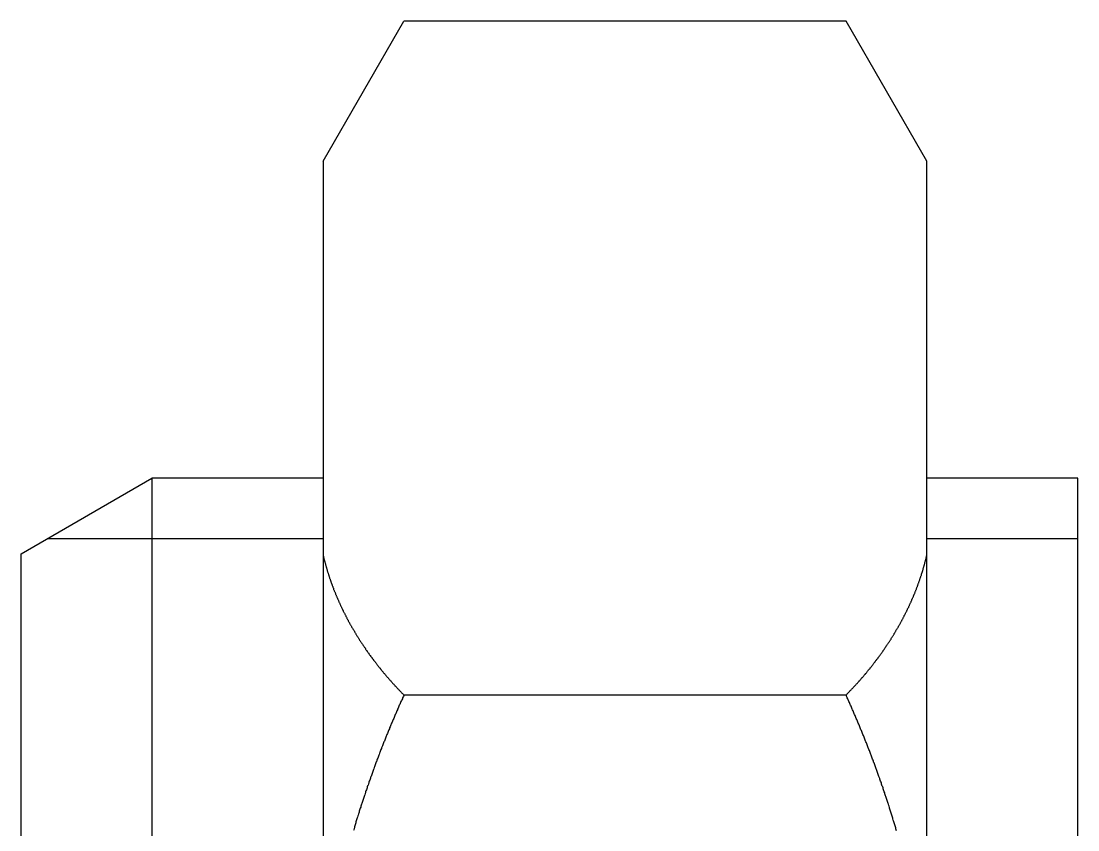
# Model space of a CAD drawing. Extents: x 69 to 234, y 65 to 130.
# Drawn here: x 118.26 to 125.26, y 114.18 to 119.54 of the extents above; entities that cross this region are included whole.
import ezdxf

# ---------------------------------------------------------------- set-up
doc = ezdxf.new("R2010")
doc.units = 0
doc.layers.get('0').update_dxf_attribs({"linetype": 'CONTINUOUS'})

msp = doc.modelspace()

# ---------------------------------------------------------------- linework, layer by layer
at = {"color": 7, "linetype": 'CONTINUOUS'}
for p, q in [((120.2618, 118.6085), (120.7977, 119.5367)), ((123.7259, 119.5367), (120.7977, 119.5367)), ((124.2618, 118.6085), (123.7259, 119.5367)), ((120.2618, 118.6085), (120.2618, 111.6085)), ((124.2618, 111.6085), (124.2618, 118.6085)), ((118.2618, 116.0085), (119.1278, 116.5085)), ((119.1278, 116.5085), (119.1278, 106.7085)), ((120.2618, 116.5085), (119.1278, 116.5085)), ((125.2618, 116.5085), (124.2618, 116.5085)), ((125.2618, 106.7085), (125.2618, 116.5085)), ((118.2618, 107.2085), (118.2618, 116.0085)), ((123.7259, 115.0726), (120.7977, 115.0726))]:
    msp.add_line(p, q, dxfattribs=at)
at = {"color": 3, "linetype": 'CONTINUOUS'}
for p, q in [((120.2618, 116.1085), (118.435, 116.1085)), ((125.2618, 116.1085), (124.2618, 116.1085))]:
    msp.add_line(p, q, dxfattribs=at)
at = {"color": 7}
for points in [[(120.262, 116.001, 0), (120.263, 115.997, 0), (120.264, 115.993, 0), (120.264, 115.99, 0), (120.265, 115.986, 0), (120.266, 115.982, 0), (120.267, 115.979, 0), (120.268, 115.975, 0), (120.269, 115.971, 0), (120.27, 115.968, 0), (120.271, 115.964, 0), (120.272, 115.96, 0), (120.273, 115.957, 0), (120.274, 115.953, 0), (120.275, 115.949, 0), (120.276, 115.946, 0), (120.277, 115.942, 0), (120.278, 115.939, 0), (120.279, 115.935, 0), (120.28, 115.931, 0), (120.281, 115.928, 0), (120.282, 115.924, 0), (120.283, 115.92, 0), (120.284, 115.917, 0), (120.285, 115.913, 0), (120.286, 115.909, 0), (120.287, 115.906, 0), (120.288, 115.902, 0), (120.289, 115.899, 0), (120.29, 115.895, 0), (120.291, 115.891, 0), (120.292, 115.888, 0), (120.294, 115.884, 0), (120.295, 115.88, 0), (120.296, 115.877, 0), (120.297, 115.873, 0), (120.298, 115.87, 0), (120.299, 115.866, 0), (120.3, 115.862, 0), (120.302, 115.859, 0), (120.303, 115.855, 0), (120.304, 115.852, 0), (120.305, 115.848, 0), (120.306, 115.844, 0), (120.308, 115.841, 0), (120.309, 115.837, 0), (120.31, 115.834, 0), (120.311, 115.83, 0), (120.313, 115.827, 0), (120.314, 115.823, 0), (120.315, 115.819, 0), (120.316, 115.816, 0), (120.318, 115.812, 0), (120.319, 115.809, 0), (120.32, 115.805, 0), (120.322, 115.802, 0), (120.323, 115.798, 0), (120.324, 115.795, 0), (120.326, 115.791, 0), (120.327, 115.788, 0), (120.328, 115.784, 0), (120.33, 115.78, 0), (120.331, 115.777, 0), (120.332, 115.773, 0), (120.334, 115.77, 0), (120.335, 115.766, 0), (120.336, 115.763, 0), (120.338, 115.759, 0), (120.339, 115.756, 0), (120.341, 115.752, 0), (120.342, 115.749, 0), (120.344, 115.745, 0), (120.345, 115.742, 0), (120.346, 115.738, 0), (120.348, 115.735, 0), (120.349, 115.731, 0), (120.351, 115.728, 0), (120.352, 115.724, 0), (120.354, 115.721, 0), (120.355, 115.717, 0), (120.357, 115.714, 0), (120.358, 115.71, 0), (120.36, 115.707, 0), (120.361, 115.704, 0), (120.363, 115.7, 0), (120.364, 115.697, 0), (120.366, 115.693, 0), (120.367, 115.69, 0), (120.369, 115.686, 0), (120.37, 115.683, 0), (120.372, 115.679, 0), (120.374, 115.676, 0), (120.375, 115.672, 0), (120.377, 115.669, 0), (120.378, 115.666, 0), (120.38, 115.662, 0), (120.382, 115.659, 0), (120.383, 115.655, 0), (120.385, 115.652, 0), (120.386, 115.649, 0), (120.388, 115.645, 0), (120.39, 115.642, 0), (120.391, 115.638, 0), (120.393, 115.635, 0), (120.395, 115.632, 0), (120.396, 115.628, 0), (120.398, 115.625, 0), (120.4, 115.621, 0), (120.401, 115.618, 0), (120.403, 115.615, 0), (120.405, 115.611, 0), (120.407, 115.608, 0), (120.408, 115.604, 0), (120.41, 115.601, 0), (120.412, 115.598, 0), (120.413, 115.594, 0), (120.415, 115.591, 0), (120.417, 115.588, 0), (120.419, 115.584, 0), (120.42, 115.581, 0), (120.422, 115.578, 0), (120.424, 115.574, 0), (120.426, 115.571, 0), (120.428, 115.568, 0), (120.429, 115.564, 0), (120.431, 115.561, 0), (120.433, 115.558, 0), (120.435, 115.554, 0), (120.437, 115.551, 0), (120.438, 115.548, 0), (120.44, 115.544, 0), (120.442, 115.541, 0), (120.444, 115.538, 0), (120.446, 115.534, 0), (120.448, 115.531, 0), (120.45, 115.528, 0), (120.451, 115.525, 0), (120.453, 115.521, 0), (120.455, 115.518, 0), (120.457, 115.515, 0), (120.459, 115.512, 0), (120.461, 115.508, 0), (120.463, 115.505, 0), (120.465, 115.502, 0), (120.467, 115.498, 0), (120.469, 115.495, 0), (120.47, 115.492, 0), (120.472, 115.489, 0), (120.474, 115.485, 0), (120.476, 115.482, 0), (120.478, 115.479, 0), (120.48, 115.476, 0), (120.482, 115.473, 0), (120.484, 115.469, 0), (120.486, 115.466, 0), (120.488, 115.463, 0), (120.49, 115.46, 0), (120.492, 115.456, 0), (120.494, 115.453, 0), (120.496, 115.45, 0), (120.498, 115.447, 0), (120.5, 115.444, 0), (120.502, 115.44, 0), (120.504, 115.437, 0), (120.506, 115.434, 0), (120.508, 115.431, 0), (120.51, 115.428, 0), (120.512, 115.425, 0), (120.515, 115.421, 0), (120.517, 115.418, 0), (120.519, 115.415, 0), (120.521, 115.412, 0), (120.523, 115.409, 0), (120.525, 115.406, 0), (120.527, 115.402, 0), (120.529, 115.399, 0), (120.531, 115.396, 0), (120.533, 115.393, 0), (120.535, 115.39, 0), (120.538, 115.387, 0), (120.54, 115.384, 0), (120.542, 115.381, 0), (120.544, 115.377, 0), (120.546, 115.374, 0), (120.548, 115.371, 0), (120.55, 115.368, 0), (120.553, 115.365, 0), (120.555, 115.362, 0), (120.557, 115.359, 0), (120.559, 115.356, 0), (120.561, 115.353, 0), (120.564, 115.35, 0), (120.566, 115.346, 0), (120.568, 115.343, 0), (120.57, 115.34, 0), (120.572, 115.337, 0), (120.575, 115.334, 0), (120.577, 115.331, 0), (120.579, 115.328, 0), (120.581, 115.325, 0), (120.584, 115.322, 0), (120.586, 115.319, 0), (120.588, 115.316, 0), (120.59, 115.313, 0), (120.593, 115.31, 0), (120.595, 115.307, 0), (120.597, 115.304, 0), (120.599, 115.301, 0), (120.602, 115.298, 0), (120.604, 115.295, 0), (120.606, 115.292, 0), (120.609, 115.289, 0), (120.611, 115.286, 0), (120.613, 115.283, 0), (120.615, 115.28, 0), (120.618, 115.277, 0), (120.62, 115.274, 0), (120.622, 115.271, 0), (120.625, 115.268, 0), (120.627, 115.265, 0), (120.629, 115.262, 0), (120.632, 115.259, 0), (120.634, 115.256, 0), (120.637, 115.253, 0), (120.639, 115.25, 0), (120.641, 115.247, 0), (120.644, 115.244, 0), (120.646, 115.241, 0), (120.648, 115.238, 0), (120.651, 115.235, 0), (120.653, 115.232, 0), (120.656, 115.23, 0), (120.658, 115.227, 0), (120.66, 115.224, 0), (120.663, 115.221, 0), (120.665, 115.218, 0), (120.668, 115.215, 0), (120.67, 115.212, 0), (120.673, 115.209, 0), (120.675, 115.206, 0), (120.677, 115.203, 0), (120.68, 115.201, 0), (120.682, 115.198, 0), (120.685, 115.195, 0), (120.687, 115.192, 0), (120.69, 115.189, 0), (120.692, 115.186, 0), (120.695, 115.183, 0), (120.697, 115.18, 0), (120.7, 115.178, 0), (120.702, 115.175, 0), (120.705, 115.172, 0), (120.707, 115.169, 0), (120.71, 115.166, 0), (120.712, 115.163, 0), (120.715, 115.161, 0), (120.717, 115.158, 0), (120.72, 115.155, 0), (120.722, 115.152, 0), (120.725, 115.149, 0), (120.727, 115.147, 0), (120.73, 115.144, 0), (120.732, 115.141, 0), (120.735, 115.138, 0), (120.738, 115.135, 0), (120.74, 115.133, 0), (120.743, 115.13, 0), (120.745, 115.127, 0), (120.748, 115.124, 0), (120.75, 115.122, 0), (120.753, 115.119, 0), (120.756, 115.116, 0), (120.758, 115.113, 0), (120.761, 115.111, 0), (120.763, 115.108, 0), (120.766, 115.105, 0), (120.769, 115.102, 0), (120.771, 115.1, 0), (120.774, 115.097, 0), (120.776, 115.094, 0), (120.779, 115.091, 0), (120.782, 115.089, 0), (120.784, 115.086, 0), (120.787, 115.083, 0), (120.79, 115.081, 0), (120.792, 115.078, 0), (120.795, 115.075, 0), (120.798, 115.073, 0)], [(123.726, 115.073, 0), (123.729, 115.075, 0), (123.731, 115.078, 0), (123.734, 115.081, 0), (123.737, 115.083, 0), (123.739, 115.086, 0), (123.742, 115.089, 0), (123.744, 115.092, 0), (123.747, 115.094, 0), (123.75, 115.097, 0), (123.752, 115.1, 0), (123.755, 115.102, 0), (123.758, 115.105, 0), (123.76, 115.108, 0), (123.763, 115.111, 0), (123.765, 115.113, 0), (123.768, 115.116, 0), (123.771, 115.119, 0), (123.773, 115.122, 0), (123.776, 115.124, 0), (123.778, 115.127, 0), (123.781, 115.13, 0), (123.784, 115.133, 0), (123.786, 115.136, 0), (123.789, 115.138, 0), (123.791, 115.141, 0), (123.794, 115.144, 0), (123.796, 115.147, 0), (123.799, 115.15, 0), (123.801, 115.152, 0), (123.804, 115.155, 0), (123.807, 115.158, 0), (123.809, 115.161, 0), (123.812, 115.164, 0), (123.814, 115.166, 0), (123.817, 115.169, 0), (123.819, 115.172, 0), (123.822, 115.175, 0), (123.824, 115.178, 0), (123.827, 115.181, 0), (123.829, 115.184, 0), (123.832, 115.186, 0), (123.834, 115.189, 0), (123.837, 115.192, 0), (123.839, 115.195, 0), (123.841, 115.198, 0), (123.844, 115.201, 0), (123.846, 115.204, 0), (123.849, 115.207, 0), (123.851, 115.209, 0), (123.854, 115.212, 0), (123.856, 115.215, 0), (123.859, 115.218, 0), (123.861, 115.221, 0), (123.863, 115.224, 0), (123.866, 115.227, 0), (123.868, 115.23, 0), (123.871, 115.233, 0), (123.873, 115.236, 0), (123.875, 115.239, 0), (123.878, 115.242, 0), (123.88, 115.244, 0), (123.883, 115.247, 0), (123.885, 115.25, 0), (123.887, 115.253, 0), (123.89, 115.256, 0), (123.892, 115.259, 0), (123.894, 115.262, 0), (123.897, 115.265, 0), (123.899, 115.268, 0), (123.901, 115.271, 0), (123.904, 115.274, 0), (123.906, 115.277, 0), (123.908, 115.28, 0), (123.911, 115.283, 0), (123.913, 115.286, 0), (123.915, 115.289, 0), (123.918, 115.292, 0), (123.92, 115.295, 0), (123.922, 115.298, 0), (123.924, 115.301, 0), (123.927, 115.304, 0), (123.929, 115.307, 0), (123.931, 115.31, 0), (123.934, 115.313, 0), (123.936, 115.316, 0), (123.938, 115.319, 0), (123.94, 115.322, 0), (123.943, 115.325, 0), (123.945, 115.329, 0), (123.947, 115.332, 0), (123.949, 115.335, 0), (123.952, 115.338, 0), (123.954, 115.341, 0), (123.956, 115.344, 0), (123.958, 115.347, 0), (123.96, 115.35, 0), (123.963, 115.353, 0), (123.965, 115.356, 0), (123.967, 115.359, 0), (123.969, 115.362, 0), (123.971, 115.365, 0), (123.973, 115.369, 0), (123.976, 115.372, 0), (123.978, 115.375, 0), (123.98, 115.378, 0), (123.982, 115.381, 0), (123.984, 115.384, 0), (123.986, 115.387, 0), (123.988, 115.39, 0), (123.991, 115.394, 0), (123.993, 115.397, 0), (123.995, 115.4, 0), (123.997, 115.403, 0), (123.999, 115.406, 0), (124.001, 115.409, 0), (124.003, 115.412, 0), (124.005, 115.416, 0), (124.007, 115.419, 0), (124.009, 115.422, 0), (124.011, 115.425, 0), (124.014, 115.428, 0), (124.016, 115.432, 0), (124.018, 115.435, 0), (124.02, 115.438, 0), (124.022, 115.441, 0), (124.024, 115.444, 0), (124.026, 115.447, 0), (124.028, 115.451, 0), (124.03, 115.454, 0), (124.032, 115.457, 0), (124.034, 115.46, 0), (124.036, 115.464, 0), (124.038, 115.467, 0), (124.04, 115.47, 0), (124.042, 115.473, 0), (124.044, 115.476, 0), (124.046, 115.48, 0), (124.048, 115.483, 0), (124.05, 115.486, 0), (124.052, 115.489, 0), (124.054, 115.493, 0), (124.055, 115.496, 0), (124.057, 115.499, 0), (124.059, 115.502, 0), (124.061, 115.506, 0), (124.063, 115.509, 0), (124.065, 115.512, 0), (124.067, 115.516, 0), (124.069, 115.519, 0), (124.071, 115.522, 0), (124.073, 115.525, 0), (124.074, 115.529, 0), (124.076, 115.532, 0), (124.078, 115.535, 0), (124.08, 115.539, 0), (124.082, 115.542, 0), (124.084, 115.545, 0), (124.086, 115.549, 0), (124.087, 115.552, 0), (124.089, 115.555, 0), (124.091, 115.558, 0), (124.093, 115.562, 0), (124.095, 115.565, 0), (124.096, 115.568, 0), (124.098, 115.572, 0), (124.1, 115.575, 0), (124.102, 115.578, 0), (124.104, 115.582, 0), (124.105, 115.585, 0), (124.107, 115.589, 0), (124.109, 115.592, 0), (124.111, 115.595, 0), (124.112, 115.599, 0), (124.114, 115.602, 0), (124.116, 115.605, 0), (124.118, 115.609, 0), (124.119, 115.612, 0), (124.121, 115.616, 0), (124.123, 115.619, 0), (124.124, 115.622, 0), (124.126, 115.626, 0), (124.128, 115.629, 0), (124.129, 115.632, 0), (124.131, 115.636, 0), (124.133, 115.639, 0), (124.134, 115.643, 0), (124.136, 115.646, 0), (124.138, 115.65, 0), (124.139, 115.653, 0), (124.141, 115.656, 0), (124.142, 115.66, 0), (124.144, 115.663, 0), (124.146, 115.667, 0), (124.147, 115.67, 0), (124.149, 115.674, 0), (124.15, 115.677, 0), (124.152, 115.68, 0), (124.154, 115.684, 0), (124.155, 115.687, 0), (124.157, 115.691, 0), (124.158, 115.694, 0), (124.16, 115.698, 0), (124.161, 115.701, 0), (124.163, 115.705, 0), (124.164, 115.708, 0), (124.166, 115.712, 0), (124.167, 115.715, 0), (124.169, 115.719, 0), (124.17, 115.722, 0), (124.172, 115.726, 0), (124.173, 115.729, 0), (124.175, 115.732, 0), (124.176, 115.736, 0), (124.178, 115.739, 0), (124.179, 115.743, 0), (124.181, 115.746, 0), (124.182, 115.75, 0), (124.183, 115.754, 0), (124.185, 115.757, 0), (124.186, 115.761, 0), (124.188, 115.764, 0), (124.189, 115.768, 0), (124.19, 115.771, 0), (124.192, 115.775, 0), (124.193, 115.778, 0), (124.194, 115.782, 0), (124.196, 115.785, 0), (124.197, 115.789, 0), (124.199, 115.792, 0), (124.2, 115.796, 0), (124.201, 115.799, 0), (124.202, 115.803, 0), (124.204, 115.807, 0), (124.205, 115.81, 0), (124.206, 115.814, 0), (124.208, 115.817, 0), (124.209, 115.821, 0), (124.21, 115.824, 0), (124.211, 115.828, 0), (124.213, 115.832, 0), (124.214, 115.835, 0), (124.215, 115.839, 0), (124.216, 115.842, 0), (124.218, 115.846, 0), (124.219, 115.849, 0), (124.22, 115.853, 0), (124.221, 115.857, 0), (124.222, 115.86, 0), (124.224, 115.864, 0), (124.225, 115.867, 0), (124.226, 115.871, 0), (124.227, 115.875, 0), (124.228, 115.878, 0), (124.229, 115.882, 0), (124.231, 115.885, 0), (124.232, 115.889, 0), (124.233, 115.893, 0), (124.234, 115.896, 0), (124.235, 115.9, 0), (124.236, 115.904, 0), (124.237, 115.907, 0), (124.238, 115.911, 0), (124.239, 115.915, 0), (124.24, 115.918, 0), (124.241, 115.922, 0), (124.242, 115.925, 0), (124.243, 115.929, 0), (124.244, 115.933, 0), (124.245, 115.936, 0), (124.246, 115.94, 0), (124.247, 115.944, 0), (124.248, 115.947, 0), (124.249, 115.951, 0), (124.25, 115.955, 0), (124.251, 115.958, 0), (124.252, 115.962, 0), (124.253, 115.966, 0), (124.254, 115.969, 0), (124.255, 115.973, 0), (124.256, 115.977, 0), (124.257, 115.98, 0), (124.258, 115.984, 0), (124.259, 115.988, 0), (124.26, 115.991, 0), (124.26, 115.995, 0), (124.261, 115.999, 0), (124.262, 116.002, 0)], [(120.798, 115.073, 0), (120.795, 115.066, 0), (120.792, 115.06, 0), (120.789, 115.054, 0), (120.787, 115.048, 0), (120.784, 115.042, 0), (120.781, 115.036, 0), (120.778, 115.03, 0), (120.775, 115.023, 0), (120.773, 115.017, 0), (120.77, 115.011, 0), (120.767, 115.005, 0), (120.764, 114.999, 0), (120.762, 114.993, 0), (120.759, 114.986, 0), (120.756, 114.98, 0), (120.754, 114.974, 0), (120.751, 114.968, 0), (120.748, 114.962, 0), (120.746, 114.955, 0), (120.743, 114.949, 0), (120.74, 114.943, 0), (120.737, 114.937, 0), (120.735, 114.931, 0), (120.732, 114.924, 0), (120.73, 114.918, 0), (120.727, 114.912, 0), (120.724, 114.906, 0), (120.722, 114.9, 0), (120.719, 114.893, 0), (120.716, 114.887, 0), (120.714, 114.881, 0), (120.711, 114.875, 0), (120.709, 114.868, 0), (120.706, 114.862, 0), (120.703, 114.856, 0), (120.701, 114.85, 0), (120.698, 114.843, 0), (120.696, 114.837, 0), (120.693, 114.831, 0), (120.69, 114.825, 0), (120.688, 114.818, 0), (120.685, 114.812, 0), (120.683, 114.806, 0), (120.68, 114.8, 0), (120.678, 114.793, 0), (120.675, 114.787, 0), (120.673, 114.781, 0), (120.67, 114.775, 0), (120.668, 114.768, 0), (120.665, 114.762, 0), (120.663, 114.756, 0), (120.66, 114.749, 0), (120.658, 114.743, 0), (120.655, 114.737, 0), (120.653, 114.731, 0), (120.65, 114.724, 0), (120.648, 114.718, 0), (120.645, 114.712, 0), (120.643, 114.705, 0), (120.641, 114.699, 0), (120.638, 114.693, 0), (120.636, 114.687, 0), (120.633, 114.68, 0), (120.631, 114.674, 0), (120.629, 114.668, 0), (120.626, 114.661, 0), (120.624, 114.655, 0), (120.621, 114.649, 0), (120.619, 114.642, 0), (120.617, 114.636, 0), (120.614, 114.63, 0), (120.612, 114.623, 0), (120.61, 114.617, 0), (120.607, 114.611, 0), (120.605, 114.604, 0), (120.603, 114.598, 0), (120.6, 114.592, 0), (120.598, 114.585, 0), (120.596, 114.579, 0), (120.593, 114.573, 0), (120.591, 114.566, 0), (120.589, 114.56, 0), (120.586, 114.554, 0), (120.584, 114.547, 0), (120.582, 114.541, 0), (120.58, 114.534, 0), (120.577, 114.528, 0), (120.575, 114.522, 0), (120.573, 114.515, 0), (120.571, 114.509, 0), (120.568, 114.503, 0), (120.566, 114.496, 0), (120.564, 114.49, 0), (120.562, 114.484, 0), (120.56, 114.477, 0), (120.557, 114.471, 0), (120.555, 114.464, 0), (120.553, 114.458, 0), (120.551, 114.452, 0), (120.549, 114.445, 0), (120.546, 114.439, 0), (120.544, 114.432, 0), (120.542, 114.426, 0), (120.54, 114.42, 0), (120.538, 114.413, 0), (120.536, 114.407, 0), (120.534, 114.4, 0), (120.531, 114.394, 0), (120.529, 114.388, 0), (120.527, 114.381, 0), (120.525, 114.375, 0), (120.523, 114.368, 0), (120.521, 114.362, 0), (120.519, 114.355, 0), (120.517, 114.349, 0), (120.515, 114.343, 0), (120.513, 114.336, 0), (120.511, 114.33, 0), (120.508, 114.323, 0), (120.506, 114.317, 0), (120.504, 114.31, 0), (120.502, 114.304, 0), (120.5, 114.298, 0), (120.498, 114.291, 0), (120.496, 114.285, 0), (120.494, 114.278, 0), (120.492, 114.272, 0), (120.49, 114.265, 0), (120.488, 114.259, 0), (120.486, 114.252, 0), (120.484, 114.246, 0), (120.482, 114.239, 0), (120.48, 114.233, 0), (120.479, 114.227, 0), (120.477, 114.22, 0), (120.475, 114.214, 0), (120.473, 114.207, 0), (120.471, 114.201, 0), (120.469, 114.194, 0), (120.467, 114.188, 0), (120.465, 114.181, 0), (120.463, 114.175, 0)], [(124.061, 114.174, 0), (124.059, 114.181, 0), (124.057, 114.187, 0), (124.055, 114.194, 0), (124.053, 114.2, 0), (124.051, 114.207, 0), (124.049, 114.213, 0), (124.047, 114.22, 0), (124.045, 114.226, 0), (124.043, 114.232, 0), (124.041, 114.239, 0), (124.039, 114.245, 0), (124.037, 114.252, 0), (124.035, 114.258, 0), (124.033, 114.265, 0), (124.031, 114.271, 0), (124.029, 114.278, 0), (124.027, 114.284, 0), (124.025, 114.291, 0), (124.023, 114.297, 0), (124.021, 114.304, 0), (124.019, 114.31, 0), (124.017, 114.316, 0), (124.015, 114.323, 0), (124.013, 114.329, 0), (124.011, 114.336, 0), (124.009, 114.342, 0), (124.007, 114.349, 0), (124.005, 114.355, 0), (124.003, 114.361, 0), (124.001, 114.368, 0), (123.999, 114.374, 0), (123.997, 114.381, 0), (123.994, 114.387, 0), (123.992, 114.394, 0), (123.99, 114.4, 0), (123.988, 114.406, 0), (123.986, 114.413, 0), (123.984, 114.419, 0), (123.982, 114.426, 0), (123.979, 114.432, 0), (123.977, 114.438, 0), (123.975, 114.445, 0), (123.973, 114.451, 0), (123.971, 114.458, 0), (123.969, 114.464, 0), (123.966, 114.47, 0), (123.964, 114.477, 0), (123.962, 114.483, 0), (123.96, 114.49, 0), (123.958, 114.496, 0), (123.955, 114.502, 0), (123.953, 114.509, 0), (123.951, 114.515, 0), (123.949, 114.521, 0), (123.946, 114.528, 0), (123.944, 114.534, 0), (123.942, 114.541, 0), (123.94, 114.547, 0), (123.937, 114.553, 0), (123.935, 114.56, 0), (123.933, 114.566, 0), (123.93, 114.572, 0), (123.928, 114.579, 0), (123.926, 114.585, 0), (123.923, 114.591, 0), (123.921, 114.598, 0), (123.919, 114.604, 0), (123.916, 114.61, 0), (123.914, 114.617, 0), (123.912, 114.623, 0), (123.909, 114.629, 0), (123.907, 114.636, 0), (123.905, 114.642, 0), (123.902, 114.648, 0), (123.9, 114.655, 0), (123.898, 114.661, 0), (123.895, 114.667, 0), (123.893, 114.674, 0), (123.89, 114.68, 0), (123.888, 114.686, 0), (123.885, 114.693, 0), (123.883, 114.699, 0), (123.881, 114.705, 0), (123.878, 114.712, 0), (123.876, 114.718, 0), (123.873, 114.724, 0), (123.871, 114.73, 0), (123.868, 114.737, 0), (123.866, 114.743, 0), (123.863, 114.749, 0), (123.861, 114.756, 0), (123.858, 114.762, 0), (123.856, 114.768, 0), (123.853, 114.774, 0), (123.851, 114.781, 0), (123.848, 114.787, 0), (123.846, 114.793, 0), (123.843, 114.8, 0), (123.841, 114.806, 0), (123.838, 114.812, 0), (123.836, 114.818, 0), (123.833, 114.825, 0), (123.831, 114.831, 0), (123.828, 114.837, 0), (123.825, 114.843, 0), (123.823, 114.85, 0), (123.82, 114.856, 0), (123.818, 114.862, 0), (123.815, 114.868, 0), (123.813, 114.875, 0), (123.81, 114.881, 0), (123.807, 114.887, 0), (123.805, 114.893, 0), (123.802, 114.899, 0), (123.799, 114.906, 0), (123.797, 114.912, 0), (123.794, 114.918, 0), (123.791, 114.924, 0), (123.789, 114.931, 0), (123.786, 114.937, 0), (123.783, 114.943, 0), (123.781, 114.949, 0), (123.778, 114.955, 0), (123.775, 114.962, 0), (123.773, 114.968, 0), (123.77, 114.974, 0), (123.767, 114.98, 0), (123.765, 114.986, 0), (123.762, 114.992, 0), (123.759, 114.999, 0), (123.756, 115.005, 0), (123.754, 115.011, 0), (123.751, 115.017, 0), (123.748, 115.023, 0), (123.745, 115.03, 0), (123.743, 115.036, 0), (123.74, 115.042, 0), (123.737, 115.048, 0), (123.734, 115.054, 0), (123.731, 115.06, 0), (123.729, 115.066, 0), (123.726, 115.073, 0)]]:
    msp.add_polyline3d(points, dxfattribs=at)

doc.saveas('drawing.dxf')
